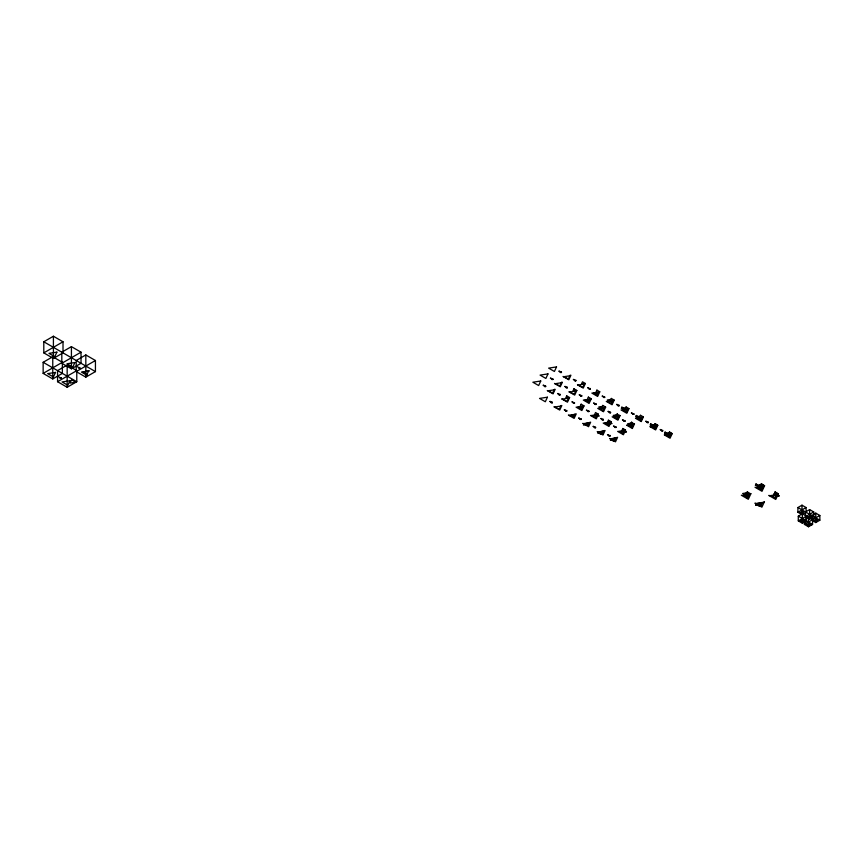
<?xml version="1.0" encoding="UTF-8"?>
<svg xmlns="http://www.w3.org/2000/svg" width="863" height="863" viewBox="0 0 863 863"><rect width="100%" height="100%" fill="white"/><g stroke="black" fill="none" stroke-linecap="round" stroke-linejoin="round"><path stroke-width="1.29" d="M86.915 374.596L88.36 371.468M568.695 397.778L567.056 401.317L561.694 398.857L567.466 402.19L569.58 397.638M584.467 383.69L582.827 387.228L577.455 384.779L583.226 388.113L585.341 383.56L582.503 381.791L581.446 384.067L585.384 383.463M573.539 416.948L574.531 414.801M583.108 406.095L581.468 409.634L582.147 406.948L576.096 407.185L581.878 410.518L583.981 405.966M598.879 392.018L597.228 395.556L597.919 392.87L591.867 393.096L597.638 396.43L599.753 391.878M587.951 425.276L588.944 423.118M597.52 414.413L595.88 417.951L596.56 415.265L590.508 415.502L596.279 418.835L598.393 414.283L595.556 412.514L594.499 414.801L598.437 414.186M613.291 400.335L611.64 403.873L612.331 401.187L606.279 401.414L612.05 404.747L614.165 400.195M602.363 433.593L603.356 431.446M607.703 422.072L608.426 420.508M619.181 415.761L617.541 419.299L618.221 416.613L612.169 416.84L617.94 420.173L620.055 415.621M610.594 440.206L610.982 439.375L612.018 439.979M614.888 440.4L615.88 438.253M622.115 430.4L622.838 428.835M625.254 431.198L624.877 432.018L626.301 431.791M633.593 424.078L631.943 427.617L632.633 424.93L631.446 426.667L629.321 425.448L626.581 425.168L632.352 428.501L634.467 423.949M654.337 425.567L655.06 424.003M668.749 433.884L669.472 432.32M669.472 435.135C667.401 440.13 672.396 429.947 669.213 437.099L671.295 433.809L672.169 433.679L670.055 438.231L664.283 434.898L667.487 435.437M760.422 486.063L761.295 484.175M755.977 505.2L756.441 504.208L757.703 504.931M761.166 505.448L762.363 502.849M774.176 494.186L775.06 492.298M777.25 494.1L775.276 498.372L774.737 498.07L776.096 495.135L771.015 495.923L768.793 495.416L775.761 499.44L778.318 493.938M777.52 496.139L777.984 495.157L777.024 494.596L770.486 495.61M802.568 513.873L803.464 511.942L800.12 512.46L806.452 516.16L806.452 520.874L802.374 523.226L798.286 520.874L798.286 516.16L802.374 513.798L802.374 523.226M810.228 518.296L811.123 516.354L807.768 516.872L812.579 519.688L812.579 524.402L808.502 526.764L804.413 524.402L804.413 519.688L808.502 517.336L808.502 526.764M816.225 521.489L816.84 520.152M43.797 341.78L53.409 336.236L63.01 341.78L63.01 352.881L53.409 358.425L43.797 352.881L43.797 341.78L95.437 371.597L95.437 360.507L85.825 354.952L76.224 360.507L76.224 371.597L85.825 377.142L95.437 371.597M43.797 352.881L63.01 341.78M43.15 362.298L52.762 356.753L62.363 362.298L62.363 373.399L52.762 378.943L43.15 373.399L43.15 362.298L76.775 381.716L76.775 370.626L67.163 365.071L57.562 370.626L57.562 381.716L67.163 387.26L76.775 381.716M71.424 346.635L61.812 352.18L61.812 363.28L71.424 368.825L81.025 363.28L81.025 352.18L71.424 346.635L71.424 368.825M43.15 373.399L62.363 362.298M61.812 363.28L81.025 352.18M57.562 381.716L76.775 370.626M76.224 371.597L95.437 360.507M797.908 507.541L801.986 505.179L806.074 507.541L806.074 512.255L801.986 514.607L797.908 512.255L797.908 507.541L819.85 520.206L819.85 515.491L815.772 513.14L811.684 515.491L811.684 520.206L815.772 522.568L819.85 520.206M797.908 512.255L806.074 507.541M809.645 509.602L805.557 511.964L805.557 516.678L809.645 519.03L813.723 516.678L813.723 511.964L809.645 509.602L809.645 519.03M798.286 520.874L813.723 511.964M804.413 524.402L819.85 515.491M564.445 376.624L569.86 375.783M555.912 383.604L561.328 382.762M578.857 384.941L584.273 384.1M548.674 390.702L554.1 389.871M570.324 391.921L575.74 391.09M593.269 393.258L598.685 392.428M563.086 399.03L568.501 398.188M584.726 400.249L590.152 399.407M555.362 406.894L560.777 406.063M607.681 401.586L613.097 400.745M577.498 407.347L582.913 406.505M599.138 408.566L604.564 407.724M569.774 415.211L575.19 414.38M622.45 410.098L627.876 409.267M591.91 415.664L597.325 414.833L599.31 415.977L596.603 416.398M613.571 417.012L618.987 416.171M589.602 422.697L584.175 423.539L583.453 425.103L586.16 424.682M604.639 423.258L610.055 422.417L612.04 423.56L609.332 423.981M636.862 418.426L642.277 417.584M638.458 418.684L641.015 418.285M627.984 425.33L633.399 424.488M629.569 425.588L632.126 425.189M604.014 431.015L598.588 431.856L597.865 433.42L600.572 432.999M619.051 431.576L624.467 430.734L626.452 431.878L623.744 432.298M651.274 426.743L656.689 425.901M652.87 427.002L655.427 426.602M616.538 437.832L611.123 438.674L610.389 440.238L613.097 439.817M665.686 435.06L671.101 434.229M667.282 435.319L669.839 434.92M756.722 487.487L763.259 486.473M758.642 487.8L761.727 487.325M743.032 495.448L749.569 494.434M744.952 495.761L748.038 495.276M776.15 496.484L779.235 495.88M763.151 502.342L756.614 503.345L755.74 505.233L759.009 504.736M78.619 368.134L79.828 368.134L79.828 367.433M560.249 372.514L561.446 372.514L561.446 371.824M59.968 378.253L61.165 378.253L61.165 377.552M551.705 379.493L552.913 379.493L552.913 378.803M574.65 380.831L575.858 380.831L575.858 380.141M544.477 386.602L545.675 386.602L545.675 385.901M566.117 387.811L567.315 387.811L567.315 387.12M589.062 389.159L590.27 389.159L590.27 388.458M558.89 394.92L560.087 394.92L560.087 394.229M580.529 396.139L581.727 396.139L581.727 395.437M603.474 397.476L604.683 397.476L604.683 396.786M551.155 402.784L552.363 402.784L552.363 402.093M573.302 403.237L574.499 403.237L574.499 402.546M594.941 404.456L596.139 404.456L596.139 403.765M617.886 405.793L619.084 405.793L619.084 405.103M565.567 411.112L566.764 411.112L566.764 410.41M587.703 411.554L588.911 411.554L588.911 410.864M609.354 412.773L610.551 412.773L610.551 412.083M632.665 414.316L633.863 414.316L633.863 413.625M579.979 419.429L581.177 419.429L581.177 418.738M602.115 419.882L603.323 419.882L603.323 419.181M623.776 421.22L624.985 421.22L624.985 420.529M647.077 422.633L648.275 422.633L648.275 421.942M614.844 427.465L616.053 427.465L616.053 426.775M594.391 427.746L595.589 427.746L595.589 427.056M661.49 430.95L662.687 430.95L662.687 430.259M608.803 436.063L610.001 436.063L610.001 435.373M777.93 495.265L779.041 495.912M559.192 371.036L561.446 372.341M573.604 379.364L575.858 380.659M588.016 387.681L590.27 388.976M602.428 395.998L604.683 397.304M616.84 404.316L619.084 405.621M631.608 412.838L633.863 414.143M646.02 421.166L648.275 422.46M660.432 429.483L662.687 430.777M558.89 371.219L561.144 372.514M573.302 379.537L575.556 380.831M587.714 387.854L589.968 389.159M602.126 396.171L604.38 397.476M616.538 404.499L618.793 405.793M631.317 413.01L633.561 414.316M645.718 421.338L647.973 422.633M660.13 429.655L662.385 430.95M812.191 518.145L813.216 518.739M759.17 487.897L760.724 488.792M667.714 435.405L669.008 436.149M757.843 487.703L761.134 489.601M594.197 393.442L596.926 395.017M608.609 401.759L611.338 403.334M623.388 410.281L626.106 411.856M637.8 418.598L640.519 420.173M652.201 426.926L654.931 428.49M666.614 435.243L669.343 436.818M771.608 495.826L774.898 497.724M798.286 516.16L812.579 524.402M804.931 522.342L805.945 522.935M617.444 414.251L619.418 415.394M631.845 422.579L633.83 423.722M550.659 378.026L552.913 379.321M565.071 386.344L567.315 387.638M579.483 394.661L581.727 395.966M593.884 402.978L596.139 404.283M608.296 411.306L610.551 412.6M622.73 419.752L624.985 421.047M550.357 378.199L552.611 379.493M564.769 386.516L567.023 387.811M579.181 394.833L581.425 396.139M593.593 403.15L595.837 404.456M607.994 411.478L610.249 412.773M622.428 419.925L624.683 421.22M747.703 492.115L750.098 493.496M585.664 400.421L588.383 401.996M600.076 408.738L602.795 410.313M614.499 417.185L617.228 418.76M628.911 425.513L631.64 427.077M744.154 495.664L747.444 497.563M543.42 385.125L545.675 386.43M557.832 393.442L560.087 394.747M572.245 401.77L574.499 403.064M586.657 410.087L588.911 411.381M601.069 418.404L603.323 419.709M543.129 385.297L545.373 386.602M557.541 393.614L559.785 394.92M571.942 401.942L574.197 403.237M586.355 410.259L588.609 411.554M600.767 418.577L603.021 419.882M613.798 425.998L616.053 427.293M613.496 426.171L615.75 427.465M578.426 407.53L581.155 409.094M592.838 415.847L595.567 417.422M605.567 423.431L608.296 425.006M619.979 431.759L622.708 433.323M550.109 401.317L552.363 402.611M564.521 409.634L566.764 410.939M578.933 417.951L581.177 419.256M593.334 426.279L595.589 427.573M607.746 434.596L610.001 435.891M549.807 401.489L552.061 402.784M564.219 409.806L566.473 411.112M578.631 418.124L580.875 419.429M593.043 426.451L595.287 427.746M607.455 434.769L609.699 436.063M77.422 366.743L79.828 368.134M58.76 376.861L61.165 378.253M815.772 513.14L815.772 522.568M801.986 505.179L801.986 514.607M85.825 354.952L85.825 377.142M67.163 365.071L67.163 387.26M53.409 336.236L53.409 358.425M52.762 356.753L52.762 378.943M56.893 352.136L54.779 356.689L49.008 353.355L56.893 352.136M55.534 372.406L53.42 376.958L47.648 373.625L55.534 372.406M74.898 362.536L72.794 367.088L67.012 363.755L74.898 362.536M69.946 380.723L67.832 385.276L62.06 381.942L69.946 380.723M71.564 379.785L70.032 383.096L75.771 382.212L71.564 379.785M87.433 374.898L87.195 375.405L81.424 372.072L89.31 370.853L82.945 372.309L87.433 374.898M540.756 381.004L538.641 385.556L532.87 382.223L540.756 381.004M547.983 373.895L545.869 378.447L540.098 375.114L547.983 373.895M556.527 366.915L554.413 371.468L548.631 368.134L556.527 366.915M547.433 397.196L545.319 401.748L539.548 398.415L547.433 397.196M554.283 389.461L552.644 392.999L547.282 390.54L553.054 393.873L555.168 389.321L554.283 389.461M561.522 382.352L559.871 385.89L554.51 383.442L560.281 386.775L562.396 382.223L561.522 382.352M570.055 375.373L568.415 378.911L563.043 376.451L568.825 379.785L570.928 375.232L570.055 375.373M560.972 405.642L559.321 409.181L553.96 406.732L559.731 410.065L561.845 405.513L560.972 405.642M566.732 395.88L565.675 398.156L569.623 397.541L566.732 395.88M573.96 388.781L572.903 391.058L576.851 390.443L574.693 395.092L568.922 391.759L574.283 394.218L575.934 390.669L576.808 390.54L573.96 388.781M573.895 417.153L568.372 415.049L574.143 418.382L576.257 413.83L570.81 415.373L573.895 417.153M581.144 404.197L580.087 406.473L584.024 405.869L581.144 404.197M588.372 397.099L587.315 399.375L591.263 398.76L588.372 397.099M589.386 399.849L588.695 402.536L590.335 398.997L591.22 398.857L589.105 403.409L583.334 400.076L589.386 399.849M596.916 390.119L595.858 392.395L599.796 391.78L596.916 390.119M588.307 425.481L582.784 423.366L588.555 426.7L590.67 422.147L585.222 423.701L588.307 425.481M601.684 406.505L600.918 408.156L598.814 406.948L601.684 406.505M602.784 405.416L601.727 407.692L605.675 407.088L602.784 405.416M603.798 408.167L603.108 410.853L604.747 407.314L605.632 407.174L603.517 411.727L597.746 408.393L603.798 408.167M610.227 399.526L609.451 401.176L607.358 399.968L610.227 399.526M611.317 398.436L610.27 400.712L614.208 400.098L611.317 398.436M601.338 433.118L600.81 434.262L599.364 433.42L601.338 433.118M607.347 422.136L611.166 421.77L608.286 420.108L610.411 421.662L607.347 422.136M602.719 433.798L597.196 431.694L602.967 435.028L605.082 430.475L599.634 432.018L602.719 433.798M609.289 422.859L608.609 425.545L610.249 422.007L611.123 421.867L609.008 426.419L603.237 423.086L609.289 422.859M616.117 414.952L615.351 416.602L613.248 415.394L616.117 414.952M617.218 413.862L616.16 416.139L620.098 415.535L616.711 415.815L617.218 413.862M621.889 407.153L621.328 408.361L623.41 408.037L621.889 407.153M624.995 408.048L624.229 409.698L622.126 408.49L624.995 408.048M626.096 406.958L625.039 409.235L628.987 408.62L626.096 406.958M627.11 409.709L626.419 412.395L628.059 408.857L628.944 408.717L626.829 413.269L621.058 409.936L627.11 409.709M613.863 439.936L613.334 441.069L611.889 440.238L613.863 439.936M615.243 440.615L609.72 438.501L615.492 441.834L617.606 437.282L612.158 438.836L615.243 440.615M621.759 430.454L625.578 430.098L623.42 434.747L617.649 431.414L623.701 431.176L623.01 433.862L624.661 430.324L625.535 430.195L622.698 428.426L624.823 429.979L621.759 430.454M630.529 423.269L629.763 424.93L627.66 423.711L630.529 423.269M631.63 422.18L630.573 424.456L634.51 423.852L631.123 424.143L631.63 422.18M636.301 415.481L635.74 416.678L637.822 416.354L636.301 415.481M639.407 416.365L638.642 418.016L636.538 416.807L639.407 416.365M640.508 415.276L639.451 417.552L643.399 416.937L640.508 415.276M641.101 418.091L640.324 419.763L638.21 418.533L635.47 418.253L641.241 421.586L643.356 417.034L642.471 417.174L640.831 420.713L641.101 418.091M650.702 423.798L650.152 425.006L652.234 424.682L650.702 423.798M653.82 424.682L653.054 426.344L650.95 425.125L653.82 424.682M653.981 425.621L657.811 425.265L655.653 429.914L649.871 426.581L652.622 426.861L654.737 428.08L655.923 426.344L655.244 429.03L656.883 425.491L657.757 425.362L654.92 423.593L657.045 425.146L653.981 425.621M665.114 432.115L664.553 433.323L666.646 432.999L665.114 432.115M668.232 432.999L667.466 434.661L665.362 433.442L668.232 432.999M668.394 433.938L672.212 433.582L669.332 431.921L671.457 433.463L668.394 433.938M746.107 492.956L745.179 494.963L742.644 493.496L746.107 492.956M747.423 491.651L746.15 494.391L750.918 493.658L746.829 494.003L747.423 491.651M748.145 495.038L747.207 497.056L744.65 495.589L741.339 495.243L748.307 499.267L750.864 493.776L749.796 493.938L747.822 498.21L747.282 497.897L748.145 495.038M756.031 483.927L755.362 485.384L757.876 484.995L756.031 483.927M759.796 484.995L758.868 487.002L756.333 485.535L759.796 484.995M759.99 486.128L764.607 485.696L761.123 483.69L763.69 485.556L759.99 486.128M761.295 487.573L760.896 489.105L762.342 487.012L760.972 489.947L761.511 490.249L763.496 485.977L764.553 485.815L761.997 491.306L755.028 487.282L761.295 487.573M759.925 504.877L759.289 506.247L757.541 505.243L759.925 504.877M761.598 505.696L754.92 503.151L761.889 507.174L764.445 501.673L762.957 502.762L757.876 503.539L761.598 505.696M773.744 494.251L778.372 493.819L774.888 491.813L777.455 493.679L773.744 494.251M803.55 520.454L802.655 522.385L800.206 520.972L803.55 520.454M809.677 523.981L808.782 525.923L806.322 524.499L809.677 523.981M810.368 523.582L809.71 524.995L812.148 524.618L810.368 523.582M816.452 521.608L813.895 520.411L817.25 519.893L814.543 520.508L816.452 521.608"/></g></svg>
